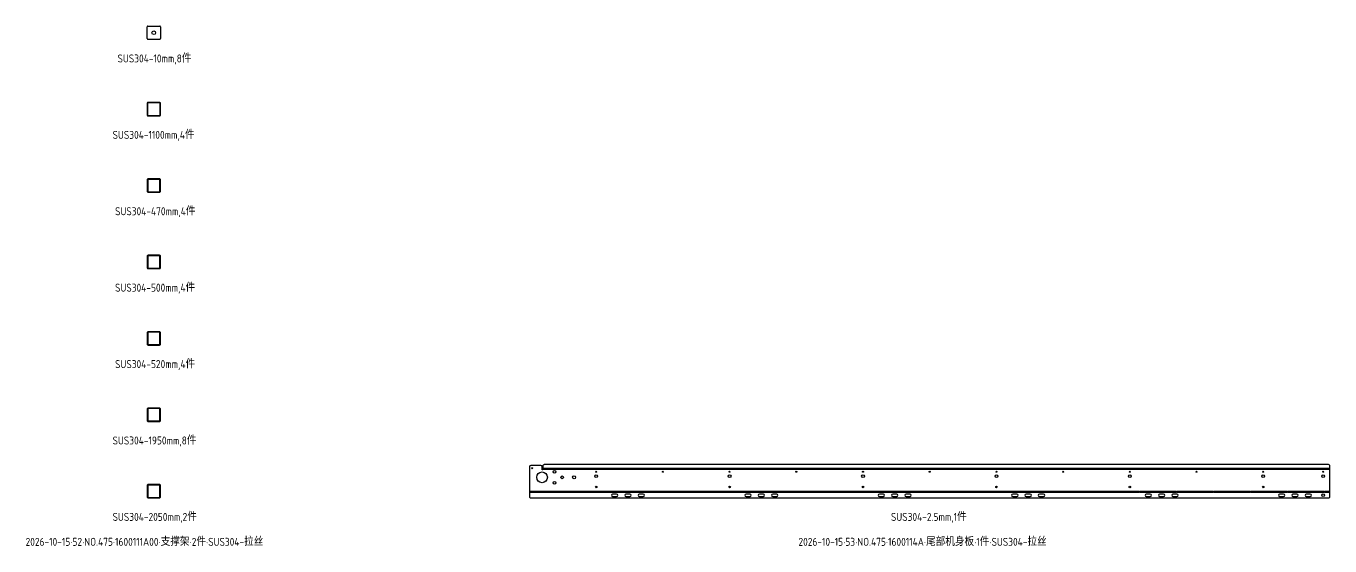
# Model space of a CAD drawing. Header units: inches. Extents: x -1146 to 93018, y 26380 to 28378.
# Drawn here: x 76772 to 81659, y 26431 to 28378 of the extents above; entities that cross this region are included whole.
import ezdxf

# ---------------------------------------------------------------- set-up
doc = ezdxf.new("R2010")
doc.units = ezdxf.units.IN
doc.header["$LTSCALE"] = 0.194989
doc.linetypes.add('CENTER', pattern=[50.8, 31.75, -6.35, 6.35, -6.35])
doc.layers.add('可见 (ISO)', color=7, linetype='Continuous', lineweight=25)
doc.layers.add('折弯线', color=1, linetype='CENTER')
doc.styles.add('Z-English', font='gbenor.shx', dxfattribs={"height": 10, "bigfont": 'hztxt.shx'})

msp = doc.modelspace()

# ---------------------------------------------------------------- linework, layer by layer
at = {"layer": '可见 (ISO)'}
for p, q in [((77226.1, 28331.5), (77226.1, 28375.5)), ((77229.1, 28378.5), (77273.1, 28378.5)), ((77276.1, 28375.5), (77276.1, 28331.5)), ((77273.1, 28328.5), (77229.1, 28328.5))]:
    msp.add_line(p, q, dxfattribs=at)
for points in [[(77226.1, 28045.2, 0.414214), (77229.1, 28042.2), (77273.1, 28042.2, 0.414214), (77276.1, 28045.2), (77276.1, 28089.2, 0.414214), (77273.1, 28092.2), (77229.1, 28092.2, 0.414214), (77226.1, 28089.2)], [(77227.6, 28045.2, 0.414214), (77229.1, 28043.7), (77273.1, 28043.7, 0.414214), (77274.6, 28045.2), (77274.6, 28089.2, 0.414214), (77273.1, 28090.7), (77229.1, 28090.7, 0.414214), (77227.6, 28089.2)], [(77226.1, 27759.9, 0.414214), (77230.1, 27755.9), (77272.1, 27755.9, 0.414214), (77276.1, 27759.9), (77276.1, 27801.9, 0.414214), (77272.1, 27805.9), (77230.1, 27805.9, 0.414214), (77226.1, 27801.9)], [(77228.1, 27759.9, 0.414214), (77230.1, 27757.9), (77272.1, 27757.9, 0.414214), (77274.1, 27759.9), (77274.1, 27801.9, 0.414214), (77272.1, 27803.9), (77230.1, 27803.9, 0.414214), (77228.1, 27801.9)], [(77226.1, 27473.6, 0.414214), (77230.1, 27469.6), (77272.1, 27469.6, 0.414214), (77276.1, 27473.6), (77276.1, 27515.6, 0.414214), (77272.1, 27519.6), (77230.1, 27519.6, 0.414214), (77226.1, 27515.6)], [(77228.1, 27473.6, 0.414214), (77230.1, 27471.6), (77272.1, 27471.6, 0.414214), (77274.1, 27473.6), (77274.1, 27515.6, 0.414214), (77272.1, 27517.6), (77230.1, 27517.6, 0.414214), (77228.1, 27515.6)], [(77226.1, 27187.3, 0.414214), (77230.1, 27183.3), (77272.1, 27183.3, 0.414214), (77276.1, 27187.3), (77276.1, 27229.3, 0.414214), (77272.1, 27233.3), (77230.1, 27233.3, 0.414214), (77226.1, 27229.3)], [(77228.1, 27187.3, 0.414214), (77230.1, 27185.3), (77272.1, 27185.3, 0.414214), (77274.1, 27187.3), (77274.1, 27229.3, 0.414214), (77272.1, 27231.3), (77230.1, 27231.3, 0.414214), (77228.1, 27229.3)], [(77226.1, 26901, 0.414214), (77230.1, 26897), (77272.1, 26897, 0.414214), (77276.1, 26901), (77276.1, 26943, 0.414214), (77272.1, 26947), (77230.1, 26947, 0.414214), (77226.1, 26943)], [(77228.1, 26901, 0.414214), (77230.1, 26899), (77272.1, 26899, 0.414214), (77274.1, 26901), (77274.1, 26943, 0.414214), (77272.1, 26945), (77230.1, 26945, 0.414214), (77228.1, 26943)], [(78659.2, 26615.7, 0.414214), (78664.2, 26610.7), (81654.2, 26610.7, 0.414214), (81659.2, 26615.7), (81659.2, 26730.2, 0.414214), (81654.2, 26735.2), (78714.2, 26735.2, 0.414214), (78709.2, 26730.2), (78709.2, 26715.5), (78706.7, 26715.5), (78706.7, 26726.7, 0.414214), (78701.7, 26731.7), (78664.2, 26731.7, 0.414214), (78659.2, 26726.7)], [(77226.1, 26614.7, 0.414214), (77230.1, 26610.7), (77272.1, 26610.7, 0.414214), (77276.1, 26614.7), (77276.1, 26656.7, 0.414214), (77272.1, 26660.7), (77230.1, 26660.7, 0.414214), (77226.1, 26656.7)], [(77228.1, 26614.7, 0.414214), (77230.1, 26612.7), (77272.1, 26612.7, 0.414214), (77274.1, 26614.7), (77274.1, 26656.7, 0.414214), (77272.1, 26658.7), (77230.1, 26658.7, 0.414214), (77228.1, 26656.7)], [(78970.7, 26616.2), (78985.7, 26616.2, 1), (78985.7, 26625.2), (78970.7, 26625.2, 1)], [(79020.7, 26616.2), (79035.7, 26616.2, 1), (79035.7, 26625.2), (79020.7, 26625.2, 1)], [(79070.7, 26616.2), (79085.7, 26616.2, 1), (79085.7, 26625.2), (79070.7, 26625.2, 1)], [(79470.7, 26616.2), (79485.7, 26616.2, 1), (79485.7, 26625.2), (79470.7, 26625.2, 1)], [(79520.7, 26616.2), (79535.7, 26616.2, 1), (79535.7, 26625.2), (79520.7, 26625.2, 1)], [(79570.7, 26616.2), (79585.7, 26616.2, 1), (79585.7, 26625.2), (79570.7, 26625.2, 1)], [(79970.7, 26616.2), (79985.7, 26616.2, 1), (79985.7, 26625.2), (79970.7, 26625.2, 1)], [(80020.7, 26616.2), (80035.7, 26616.2, 1), (80035.7, 26625.2), (80020.7, 26625.2, 1)], [(80070.7, 26616.2), (80085.7, 26616.2, 1), (80085.7, 26625.2), (80070.7, 26625.2, 1)], [(80470.7, 26616.2), (80485.7, 26616.2, 1), (80485.7, 26625.2), (80470.7, 26625.2, 1)], [(80520.7, 26616.2), (80535.7, 26616.2, 1), (80535.7, 26625.2), (80520.7, 26625.2, 1)], [(80570.7, 26616.2), (80585.7, 26616.2, 1), (80585.7, 26625.2), (80570.7, 26625.2, 1)], [(80970.7, 26616.2), (80985.7, 26616.2, 1), (80985.7, 26625.2), (80970.7, 26625.2, 1)], [(81020.7, 26616.2), (81035.7, 26616.2, 1), (81035.7, 26625.2), (81020.7, 26625.2, 1)], [(81070.7, 26616.2), (81085.7, 26616.2, 1), (81085.7, 26625.2), (81070.7, 26625.2, 1)], [(81470.7, 26616.2), (81485.7, 26616.2, 1), (81485.7, 26625.2), (81470.7, 26625.2, 1)], [(81520.7, 26616.2), (81535.7, 26616.2, 1), (81535.7, 26625.2), (81520.7, 26625.2, 1)], [(81570.7, 26616.2), (81585.7, 26616.2, 1), (81585.7, 26625.2), (81570.7, 26625.2, 1)]]:
    msp.add_lwpolyline(points, format="xyb", close=True, dxfattribs=at)
for centre, radius in [((77251.1, 28353.5), 6.92), ((78669.2, 26721.7), 2.07), ((78706.2, 26687.7), 20), ((78752.8, 26708.2), 5.25), ((78781.8, 26687.7), 5.25), ((78826.2, 26687.7), 5.5), ((78909.2, 26691.7), 5.25), ((78909.2, 26708.7), 2.07), ((79159.2, 26708.7), 2.07), ((79409.2, 26691.7), 5.25), ((79409.2, 26708.7), 2.07), ((79659.2, 26708.7), 2.07), ((79909.2, 26691.7), 5.25), ((79909.2, 26708.7), 2.07), ((80159.2, 26708.7), 2.07), ((80409.2, 26691.7), 5.25), ((80409.2, 26708.7), 2.07), ((80659.2, 26708.7), 2.07), ((80909.2, 26691.7), 5.25), ((80909.2, 26708.7), 2.07), ((81159.2, 26708.7), 2.07), ((81409.2, 26691.7), 5.25), ((81409.2, 26708.7), 2.07), ((81634.2, 26691.7), 5.25), ((81634.2, 26708.7), 2.07), ((78752.8, 26667.2), 5.25), ((78909.2, 26651.7), 2.75), ((79409.2, 26651.7), 2.75), ((79909.2, 26651.7), 2.75), ((80409.2, 26651.7), 2.75), ((80909.2, 26651.7), 2.75), ((81409.2, 26651.7), 2.75), ((81634.2, 26620.7), 5.25)]:
    msp.add_circle(centre, radius, dxfattribs=at)
for centre, start, end in [((77229.1, 28375.5), 90, 180), ((77273.1, 28375.5), 0, 90), ((77229.1, 28331.5), 180, -90), ((77273.1, 28331.5), -90, 0)]:
    msp.add_arc(centre, 3, start, end, dxfattribs=at)
at = {"layer": '折弯线', "color": 5, "linetype": 'CENTER'}
for points in [[(78709.2, 26721.7), (81659.2, 26721.7)], [(78709.2, 26717.7), (81659.2, 26717.7)], [(78659.2, 26635.7), (81659.2, 26635.7)], [(78659.2, 26631.7), (81659.2, 26631.7)]]:
    msp.add_lwpolyline(points, dxfattribs=at)
at = {"layer": '折弯线', "color": 1, "linetype": 'CENTER', "ltscale": 0.5}
for points in [[(78709.2, 26719.7), (81659.2, 26719.7)], [(78659.2, 26633.7), (81659.2, 26633.7)]]:
    msp.add_lwpolyline(points, dxfattribs=at)

# ---------------------------------------------------------------- texts
at = {"color": 3, "style": 'Z-English'}
for s, p in [('SUS304-10mm,8件', (77115.2, 28242.2)), ('SUS304-1100mm,4件', (77096.6, 27955.9)), ('SUS304-470mm,4件', (77105.9, 27669.6)), ('SUS304-500mm,4件', (77105.9, 27383.3)), ('SUS304-520mm,4件', (77105.9, 27097)), ('SUS304-1950mm,8件', (77096.6, 26810.7)), ('SUS304-2050mm,2件', (77096.6, 26524.4)), ('SUS304-2.5mm,1件', (80014, 26524.4))]:
    msp.add_text(s, height=30, dxfattribs=at).set_placement(p)
at = {"color": 2, "style": 'Z-English'}
for s, p in [('2026-10-15·52·NO.475·1600111A00·支撑架·2件·SUS304-拉丝', (76770.5, 26431)), ('2026-10-15·53·NO.475·1600114A·尾部机身板·1件·SUS304-拉丝', (79667.2, 26431))]:
    msp.add_text(s, height=30, dxfattribs=at).set_placement(p)

doc.saveas('drawing.dxf')
